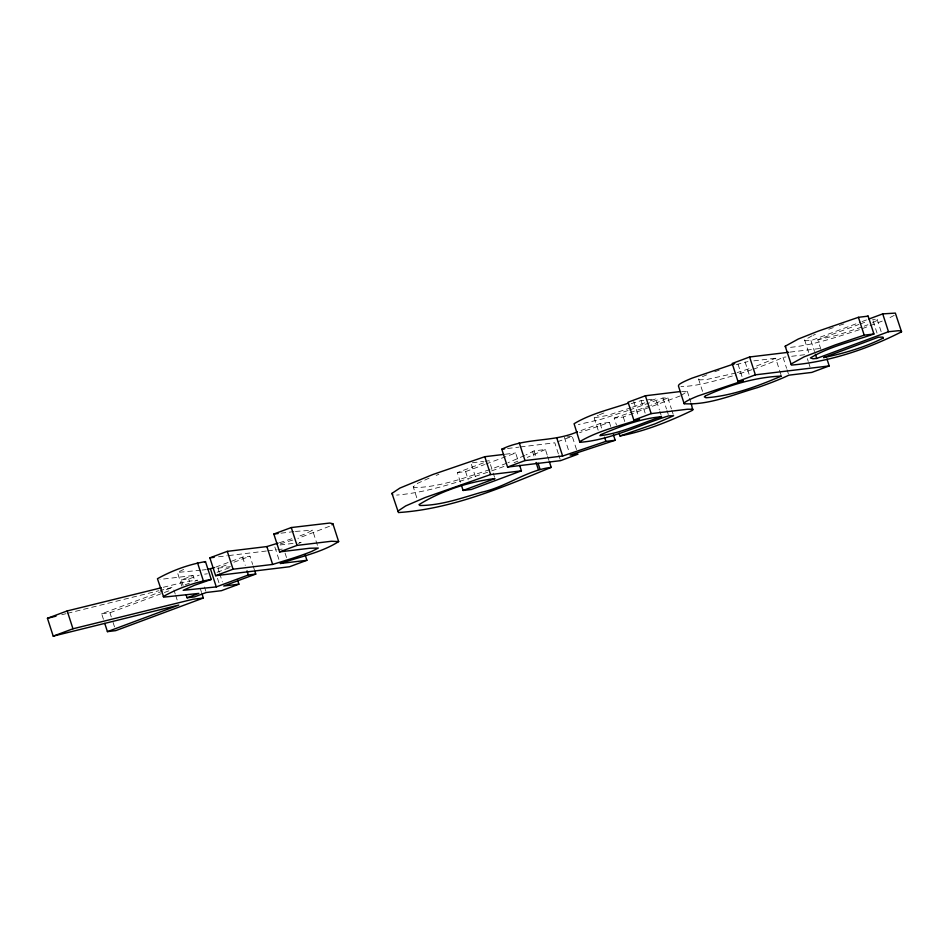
<?xml version="1.0" encoding="UTF-8"?>
<svg xmlns="http://www.w3.org/2000/svg" width="949" height="949" viewBox="0 0 949 949"><rect width="100%" height="100%" fill="white"/><g stroke="black" fill="none" stroke-linecap="round" stroke-linejoin="round"><path stroke-width="0.71" stroke-dasharray="4.75 3.56" d="M681.667 391.379L687.325 391.403L681.299 395.413M598.167 430.194L594.169 417.833L598.356 415.223M629.436 410.027L662.948 397.999L667.859 397.88L650.729 405.437M416.777 497.762L413.23 486.778L417.857 483.207L429.494 477.988M181.864 586.185L177.427 572.449L183.774 569.376M808.643 352.423L804.657 340.062L811.988 335.827M317.429 545.307L312.553 530.194L305.815 533.635A35.077 3.238 -17.9 0 1 296.717 537.039M702.545 391.368L698.547 379.007L701.536 377.085M894.243 315.376L887.007 319.078M547.193 455.022L545.426 449.518L534.085 450.894L525.936 454.927M872.499 322.838L877.291 320.288L877.137 319.244L872.594 319.374M329.505 526.28L297.915 538.391M524.714 455.496L507.976 462.744M545.426 449.518L527.288 457.394M780.968 374.701L775.641 358.224L755.689 366.361M702.426 376.623L710.042 373.515M680.219 395.935L623.291 417.026L614.228 418.118L616.447 424.986M813.068 335.329L815.393 334.368M882.273 321.082L860.755 329.22M610.741 426.528L609.412 422.412L579.507 432.708M599.46 414.701L604.727 412.649M506.647 463.266L491.024 469.197M436.16 475.378L438.865 474.334M864.207 326.159L867.932 324.736M514.05 462.649L517.893 461.178M804.657 340.062L805.072 340.727L810.968 340.584L860.648 322.102M862.024 321.581L867.54 319.528M460.443 482.222L457.335 472.614L486.457 461.772M820.909 349.374L817.801 339.754L858.892 324.463M860.269 323.953L867.113 321.403M457.335 472.614L465.591 471.606L484.536 464.559M485.888 464.061L515.651 452.981L518.32 461.226M614.228 418.118L649.353 405.958M609.412 422.412L600.112 423.539L578.76 431.344M183.086 585.414L181.318 579.922L193.086 575.545L194.865 581.037M215.862 567.075L242.588 557.122L249.99 556.233L252.659 564.465M181.318 579.922L188.721 579.032L199.183 575.141M219.255 572.283L217.914 568.166L228.614 564.181M233.952 562.199L249.99 556.233M557.49 441.795L572.235 436.315L576.672 450.051M103.429 619.27L101.65 613.778L173.038 587.217L160.191 590.397M217.06 572.306L230.477 567.324M101.65 613.778L109.954 612.769L170.191 590.361M185.245 584.762L189.349 583.232M194.83 581.191L197.57 580.171L186.977 581.452L162.742 587.419M298.461 543.421L301.141 542.425L298.33 542.769M861.716 327.108L836.864 335.305L817.801 339.754M491.653 470.906L505.01 466.078M644.834 402.827L632.354 407.251M650.326 400.846L655.83 398.865L659.377 409.849M489.779 469.636C465.235 477.572 440.217 487.098 414.179 487.656L413.23 486.778M828.797 329.208L834.1 327.31M714.739 371.759L719.591 370.027M630.966 407.75L607.751 415.365L594.169 417.833M628.084 410.502L601.619 419.15L578.368 424.583M487.62 472.27C457.952 481.997 427.94 492.377 396.646 495.093M859.414 329.694C836.294 337.275 812.913 345.365 788.536 347.524M839.367 325.448L847.16 322.838M749.01 368.77L737.219 372.589M751.881 369.707L735.202 375.128M292.778 540.052L278.508 544.429M279.421 542.709L284.997 540.989A35.077 3.238 -17.9 0 0 291.806 538.747M631.204 403.669L641.121 400.644L655.83 398.865M736.329 364.57L747.99 361.569M732.414 375.994C715.558 380.608 698.535 386.16 680.931 386.599M735.914 372.993L707.017 379.446L700.22 379.897L698.547 379.007M61.721 614.75L66.003 613.695M67.426 613.339L158.768 590.741M790.149 352.091L820.553 348.413M753.814 360.857L775.641 358.224M753.209 369.244A55.505 5.125 -17.9 0 0 783.055 357.322L785.926 356.978M791.668 356.29L806.021 354.546M566.992 436.943L572.235 436.315M507.537 448.509L518.996 447.121M520.432 446.955L554.809 442.803L558.356 453.788M505.366 454.227L515.651 452.981M472.365 462.78L483.61 461.416M485.01 461.25L489.221 460.739L492.78 471.724M281.023 533.172L293.965 531.606M295.4 531.428L312.553 530.194M280.05 544.975L296.93 542.935M218.555 556.79L227.25 555.734M228.697 555.568L266.337 551.013M267.784 550.835L276.479 549.791M277.927 549.613L282.268 549.091M200.713 570.242L177.427 572.449M202.113 570.076L206.313 569.566M217.914 568.166L230.382 566.66M193.086 575.545L160.025 579.412M204.64 574.145L207.416 573.813M877.137 319.244L881.135 331.604M873.033 320.738L877.03 333.099M810.968 340.584L814.515 351.569M807.35 358.675L808.24 361.415M808.678 362.791L810.019 366.919M783.055 357.334L786.602 368.319M787.041 369.695L788.37 373.811M745.084 361.913L749.081 374.274M738.025 364.202L742.023 376.563M687.325 391.403L689.104 396.896M689.543 398.272L690.872 402.388M667.859 397.88L671.406 408.865M671.845 410.241L673.185 414.357M662.948 397.999L666.495 408.995M666.945 410.359L668.274 414.488M659.828 411.225L661.156 415.342M641.121 400.644L645.557 414.381M633.718 401.534L638.594 416.647M623.291 417.026L625.071 422.519M600.112 423.539L601.88 429.031M564.358 437.264L569.246 452.376M558.807 455.164L560.135 459.28M547.644 456.386L548.973 460.514M534.085 450.894L536.304 457.762M532.508 451.475L534.726 458.343M493.219 473.1L494.548 477.228M471.404 464.322L475.84 478.059M465.591 471.606L468.26 479.85M285.044 553.03L286.823 558.534M274.866 547.027L278.864 559.388M253.098 565.841L254.427 569.958M242.588 557.122L245.257 565.367M219.694 573.659L222.351 581.903M217.499 578.297L219.278 583.801M204.486 587.016L205.814 591.132M200.227 588.416L201.556 592.532M188.721 579.032L189.598 581.773M173.928 589.958L175.257 594.086M175.695 595.462L177.475 600.954M109.954 612.769L111.282 616.897M113.061 622.39L114.841 627.882"/><path stroke-width="1.42" d="M691.323 403.764L692.734 410.182C669.686 421.297 645.095 431.178 619.994 435.982L619.116 433.23M826.994 359.054L829.212 365.923L811.786 372.411L788.821 375.187A55.505 5.125 -17.9 0 1 757.646 387.572C733.826 394.381 709.117 405.282 684.17 403.74L684.763 402.53A39.217 3.618 -17.9 0 1 697.835 396.006L743.352 380.679L737.942 381.332L732.177 363.479L749.603 356.99L788.702 352.269M331.972 524.797L332.885 523.741L329.73 523.041L291.272 527.549L273.834 534.038L279.599 551.891L309.789 548.249L318.318 548.048L311.58 551.488A35.077 3.238 -17.9 0 1 290.762 558.842L272.648 564.43L233.063 569.21L215.637 575.699L209.871 557.834L227.297 551.357L266.883 546.565L278.033 543.136M332.885 523.741L338.651 541.594C321.177 552.745 299.706 556.802 280.192 563.516L306.907 560.29L305.139 554.785M901.55 331.818C867.671 349.042 829.462 361.854 791.419 365.092L785.226 346.207L798.346 338.995L818.548 331.023L858.418 317.31L868.157 316.136L873.922 333.989C852.688 341.45 829.829 346.338 810.422 357.915L812.949 358.758L816.733 358.437L888.489 331.735L898.454 330.715L901.111 330.952L901.55 331.818L895.346 313.099L882.724 313.882L868.928 319.018M549.412 461.89L551.191 467.382C502.294 487.454 451.617 509.067 398.438 512.555L391.961 493.373L399.909 488.071L432.839 474.524L484.809 456.706L503.907 454.405M397.726 511.226L405.686 505.924L425.152 497.525L490.574 474.571L521.416 470.834L519.649 465.342M186.194 595.035L187.083 597.787L198.851 593.398L163.703 597.146L157.451 578.724C172.137 570.468 188.887 564.394 205.482 561.606L211.247 579.459L194.521 585.26L183.193 590.314L216.277 586.909L248.353 574.975L255.767 574.086L254.878 571.334M163.216 596.577C177.902 588.321 194.652 582.259 211.247 579.459M790.991 364.072L804.123 356.848L835.12 344.95L864.195 335.163L873.922 333.989M551.191 467.382C526.731 470.229 506.09 487.015 481.831 492.187C461.641 498.011 441.178 505.473 419.944 505.509L418.995 504.631C441.558 490.752 468.64 481.76 494.998 478.593L463.1 490.467L461.333 484.975M613.398 434.772L615.177 440.265L570.135 455.117L578.012 454.168L560.574 460.656L507.573 467.062L501.796 449.209C525.521 437.418 553.255 442.483 577.395 431.795M104.758 623.398L107.415 631.631L178.803 605.071L53.215 636.138L47.45 618.285L67.201 610.931L161.318 587.775M680.208 391.557L645.403 395.769L628.072 402.222L633.837 420.075L639.484 419.387C619.448 426.042 598.095 430.751 579.839 441.593L579.875 442.317C610.693 439.992 639.436 424.855 668.713 415.864L673.624 415.733L655.13 423.812L619.994 435.982M204.462 561.986L205.482 561.606M867.137 316.515L868.157 316.136M207.712 569.4L214.521 567.561M53.215 636.138L72.966 628.784L192.754 599.305L203.335 598.024L201.995 593.908M279.599 551.891L297.037 545.402L331.438 541.25L338.651 541.594M507.573 467.062L524.999 460.573L562.627 456.03L605.877 441.392L615.177 440.265M633.837 420.075L651.168 413.622L687.432 409.244L693.09 409.256M737.942 381.332L755.368 374.843L829.212 365.923M521.416 470.834L471.356 489.47L463.1 490.467M255.767 574.086L223.691 586.019L238.923 584.181L237.594 580.053M238.923 584.181L221.497 590.669L206.253 592.508L194.486 596.885L187.083 597.787M203.335 598.024L115.719 630.634L107.415 631.631M306.907 560.29L289.481 566.767L215.637 575.699M628.416 403.135C610.148 409.316 590.658 413.705 574.074 423.728L579.875 442.317M734.751 363.669L692.07 378.141A39.217 3.618 -17.9 0 0 678.998 384.677L678.405 385.875L684.17 403.74M47.45 618.285L56.015 616.162M501.796 449.209L504.666 448.853M273.834 534.038L278.152 533.516M209.871 557.834L214.213 557.312M391.961 493.373L392.672 494.702M785.226 346.207L785.653 347.239M882.724 313.882L888.489 331.735M858.418 317.31L864.195 335.163M815.405 354.321L816.733 358.437M749.603 356.99L755.368 374.843M645.403 395.769L651.168 413.622M604.549 437.264L605.877 441.392M556.861 438.165L562.627 456.03M538.071 463.254L539.851 468.747M536.055 462.471L538.273 469.34M519.233 442.72L524.999 460.573M484.809 456.706L490.574 474.571M291.272 527.549L297.037 545.402M266.883 546.565L272.648 564.43M247.025 570.859L248.353 574.975M227.297 551.357L233.063 569.21M210.512 569.056L216.277 586.909M197.463 562.579L203.228 580.432M67.201 610.931L72.966 628.784M600.812 434.642L599.934 435.686C621.37 433.325 641.156 423.052 661.595 416.718C640.421 418.497 620.266 426.492 600.812 434.642M705.51 395.875L704.312 396.86L705.997 397.761C732.296 395.899 757.349 386.279 781.418 376.077C755.013 377.263 729.425 384.962 705.51 395.875M883.056 338.152C864.385 347.476 843.958 353.36 823.566 357.619L878.359 337.227L882.902 337.097L883.056 338.152"/></g></svg>
